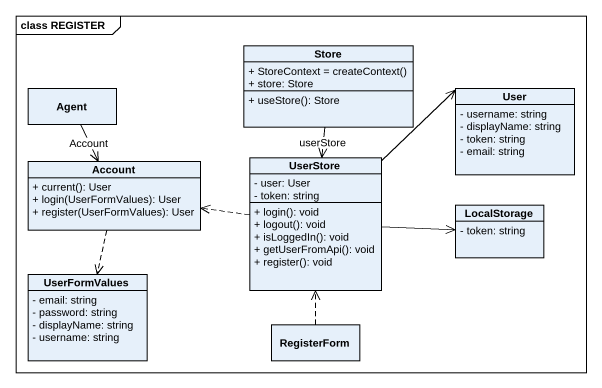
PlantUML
@startuml
mainframe class REGISTER
hide circle
hide empty members
skinparam classAttributeIconSize 0
class Store {
  {field} + StoreContext = createContext()
  + store: Store
  + useStore(): Store
}
class "Agent" as Agent_
class User {
  - username: string
  - displayName: string
  - token: string
  - email: string
}
class Account {
  + current(): User
  + login(UserFormValues): User
  + register(UserFormValues): User
}
class UserStore {
  - user: User
  - token: string
  + login(): void
  + logout(): void
  + isLoggedIn(): void
  + getUserFromApi(): void
  + register(): void
}
class LocalStorage {
  - token: string
}
class UserFormValues {
  - email: string
  - password: string
  - displayName: string
  - username: string
}
class RegisterForm
Store --> UserStore : userStore
Agent_ --> Account : Account
Account ..> UserFormValues
UserStore -right-> User
UserStore .left.> Account
UserStore -right-> LocalStorage
RegisterForm .up.> UserStore
@enduml
